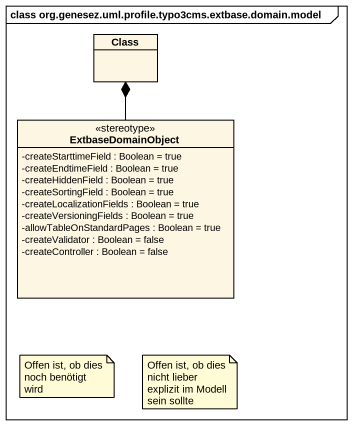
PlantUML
@startuml
mainframe class org.genesez.uml.profile.typo3cms.extbase.domain.model
hide circle
hide empty members
skinparam classAttributeIconSize 0
class "Class" as Class_
class ExtbaseDomainObject <<stereotype>> {
  -createStarttimeField : Boolean = true
  -createEndtimeField : Boolean = true
  -createHiddenField : Boolean = true
  -createSortingField : Boolean = true
  -createLocalizationFields : Boolean = true
  -createVersioningFields : Boolean = true
  -allowTableOnStandardPages : Boolean = true
  -createValidator : Boolean = false
  -createController : Boolean = false
}
ExtbaseDomainObject -up-* Class_
note as N1
  Offen ist, ob dies noch benötigt wird
end note
note as N2
  Offen ist, ob dies nicht lieber explizit im Modell sein sollte
end note
@enduml
